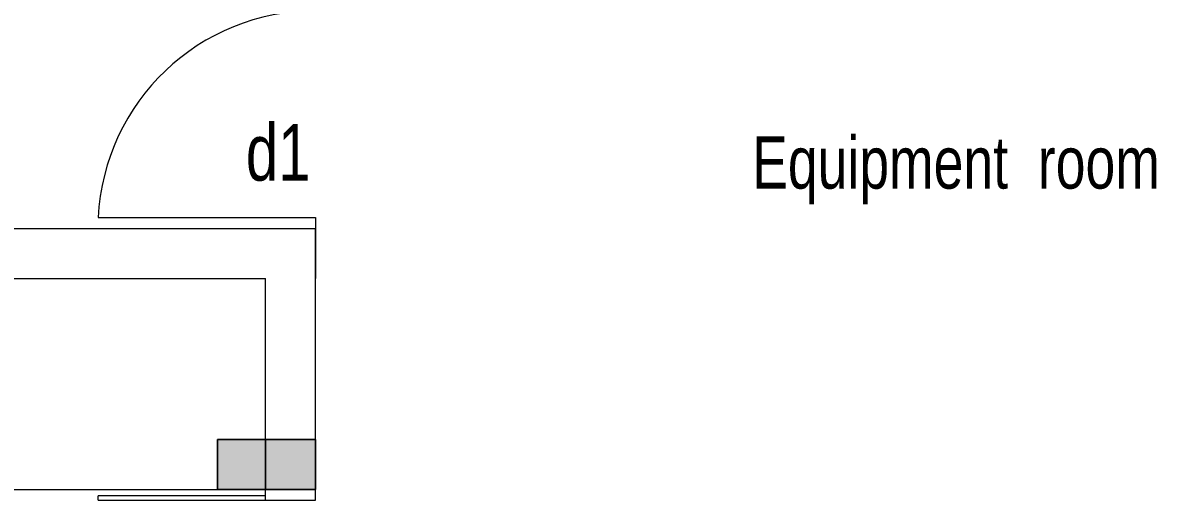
# Model space of a CAD drawing. Header units: metres. Extents: x 191982 to 427160, y -8904 to 80370.
# Drawn here: x 332515 to 337724, y 54762 to 56957 of the extents above; entities that cross this region are included whole.
import ezdxf

# ---------------------------------------------------------------- set-up
doc = ezdxf.new("R2010")
doc.units = ezdxf.units.M
doc.header["$LTSCALE"] = 700
doc.header["$MEASUREMENT"] = 0
doc.layers.add('elevations', color=22, linetype='Continuous', lineweight=9)
doc.layers.add('NEW PLANS', color=7, linetype='Continuous', lineweight=9)
doc.styles.get("Standard").update_dxf_attribs({"font": 'swisscl.ttf'})

msp = doc.modelspace()

# ---------------------------------------------------------------- hatches: boundary and pattern name
at = {"layer": 'NEW PLANS'}
for points in [[(333409.9035538616, 55041.69229437821), (333409.9035538616, 54811.69229437822), (333629.9035539212, 54811.69229437822), (333629.9035539212, 55041.69229437821)], [(333629.9035539212, 54811.69229437822), (333409.9035538616, 54811.69229437822), (333409.9035538616, 55041.69229437821), (333629.9035539212, 55041.69229437821)], [(333409.9035538616, 55041.69229437821), (333409.9035538616, 54811.69229437822), (333629.9035539212, 54811.69229437822), (333629.9035539212, 55041.69229437821)], [(333629.9035539212, 54811.69229437822), (333409.9035538616, 54811.69229437822), (333409.9035538616, 55041.69229437821), (333629.9035539212, 55041.69229437821)], [(333629.9035539212, 55041.69229437821), (333629.9035539212, 54811.69229437822), (333859.9035538616, 54811.69229437822), (333859.9035538616, 55041.69229437821)], [(333859.9035538616, 54811.69229437822), (333859.9035538616, 55041.69229437821), (333629.9035539212, 55041.69229437821), (333629.9035539212, 54811.69229437822)], [(333629.9035539212, 55041.69229437821), (333629.9035539212, 54811.69229437822), (333859.9035538616, 54811.69229437822), (333859.9035538616, 55041.69229437821)], [(333859.9035538616, 54811.69229437822), (333859.9035538616, 55041.69229437821), (333629.9035539212, 55041.69229437821), (333629.9035539212, 54811.69229437822)]]:
    msp.add_hatch(color=256, dxfattribs=at).paths.add_polyline_path(points)

# ---------------------------------------------------------------- linework, layer by layer
at = {"layer": 'elevations'}
for p, q in [((328599.9035538616, 54811.69229437822), (333629.9035539212, 54811.69229437822)), ((333629.9035539212, 54781.69229437821), (332861.154336113, 54781.69229437821)), ((332861.154336113, 54761.69229437799), (332861.154336113, 54781.69229437821)), ((333629.9035539212, 54781.69229437821), (332861.154336113, 54781.69229437821)), ((332861.154336113, 54761.69229437822), (332861.154336113, 54781.69229437821))]:
    msp.add_line(p, q, dxfattribs=at)
at = {"layer": 'NEW PLANS'}
for p, q in [((332861.154336113, 56061.69229437822), (333859.9035538616, 56061.69229437822)), ((332861.154336113, 56061.69229437822), (333859.9035538616, 56061.69229437822)), ((333859.9035538616, 56061.69229437822), (333859.9035538616, 56011.69229437822)), ((333859.9035538616, 56061.69229437822), (333859.9035538616, 56011.69229437822)), ((327399.9035538616, 56011.69229437822), (333859.9035538616, 56011.69229437822)), ((333859.9035538616, 55781.69229437821), (333859.9035538616, 56011.69229437822)), ((333859.9035538616, 56011.69229437822), (333859.9035538616, 55781.69229437821)), ((333859.9035538616, 55781.69229437821), (333859.9035538616, 56011.69229437822)), ((333859.9035538616, 56011.69229437822), (333859.9035538616, 55781.69229437821)), ((327399.9035538616, 55781.69229437821), (333629.9035539212, 55781.69229437821)), ((333629.9035539212, 54761.69229437822), (333629.9035539212, 55781.69229437821)), ((333629.9035539212, 54761.69229437822), (333629.9035539212, 55781.69229437821)), ((333859.9035538616, 54761.69229437822), (333859.9035538616, 55781.69229437821)), ((333859.9035538616, 54761.69229437822), (333859.9035538616, 55781.69229437821)), ((333409.9035538616, 54811.69229437822), (333409.9035538616, 55041.69229437821)), ((333409.9035538616, 55041.69229437821), (333409.9035538616, 54811.69229437822)), ((333409.9035538616, 54811.69229437822), (333409.9035538616, 55041.69229437821)), ((333409.9035538616, 55041.69229437821), (333409.9035538616, 54811.69229437822)), ((333629.9035539212, 55041.69229437821), (333629.9035539212, 54811.69229437822)), ((333629.9035539212, 55041.69229437821), (333629.9035539212, 54811.69229437822)), ((333629.9035539212, 55041.69229437821), (333629.9035539212, 54811.69229437822)), ((333629.9035539212, 55041.69229437821), (333629.9035539212, 54811.69229437822)), ((333629.9035539212, 55041.69229437821), (333629.9035539212, 54811.69229437822)), ((333629.9035539212, 55041.69229437821), (333629.9035539212, 54811.69229437822)), ((333629.9035539212, 55041.69229437821), (333629.9035539212, 54811.69229437822)), ((333629.9035539212, 55041.69229437821), (333629.9035539212, 54811.69229437822)), ((333859.9035538616, 55041.69229437821), (333859.9035538616, 54811.69229437822)), ((333859.9035538616, 55041.69229437821), (333859.9035538616, 54811.69229437822)), ((333859.9035538616, 55041.69229437821), (333859.9035538616, 54811.69229437822)), ((333859.9035538616, 55041.69229437821), (333859.9035538616, 54811.69229437822)), ((333859.9035538616, 55041.69229437821), (333859.9035538616, 54811.69229437822)), ((333859.9035538616, 55041.69229437821), (333859.9035538616, 54811.69229437822)), ((333859.9035538616, 55041.69229437821), (333859.9035538616, 54811.69229437822)), ((333859.9035538616, 55041.69229437821), (333859.9035538616, 54811.69229437822)), ((333859.9035538616, 54761.69229437822), (333859.9035538616, 54811.69229437822)), ((333859.9035538616, 54761.69229437822), (333859.9035538616, 54811.69229437822)), ((332861.154336113, 54761.69229437822), (333859.9035538616, 54761.69229437822)), ((332861.154336113, 54761.69229437822), (333859.9035538616, 54761.69229437822))]:
    msp.add_line(p, q, dxfattribs=at)
for points in [[(333859.9035538616, 54811.69229437822), (333859.9035538616, 55041.69229437821), (333409.9035538616, 55041.69229437821), (333409.9035538616, 54811.69229437822)], [(333859.9035538616, 55041.69229437821), (333859.9035538616, 54811.69229437822), (333409.9035538616, 54811.69229437822), (333409.9035538616, 55041.69229437821)], [(333859.9035538616, 54811.69229437822), (333859.9035538616, 55041.69229437821), (333409.9035538616, 55041.69229437821), (333409.9035538616, 54811.69229437822)], [(333859.9035538616, 55041.69229437821), (333859.9035538616, 54811.69229437822), (333409.9035538616, 54811.69229437822), (333409.9035538616, 55041.69229437821)]]:
    msp.add_lwpolyline(points, close=True, dxfattribs=at)
msp.add_arc((333859.9035538616, 56011.69229437822), 1000.000000000055, 90, 177.1340160173481, dxfattribs=at)
msp.add_arc((333859.9035538616, 56011.69229437822), 1000.000000000055, 90, 177.1340160173481, dxfattribs=at)

# ---------------------------------------------------------------- texts
for s, height, p in [('d1', 260, (333540.0069285216, 56230.89222266633)), ('d1', 260, (333540.0069285216, 56230.89222266633)), ('Equipment  room', 240, (335866.5088091674, 56194.34052775583))]:
    msp.add_text(s, height=height, dxfattribs=at).set_placement(p)

doc.saveas('drawing.dxf')
